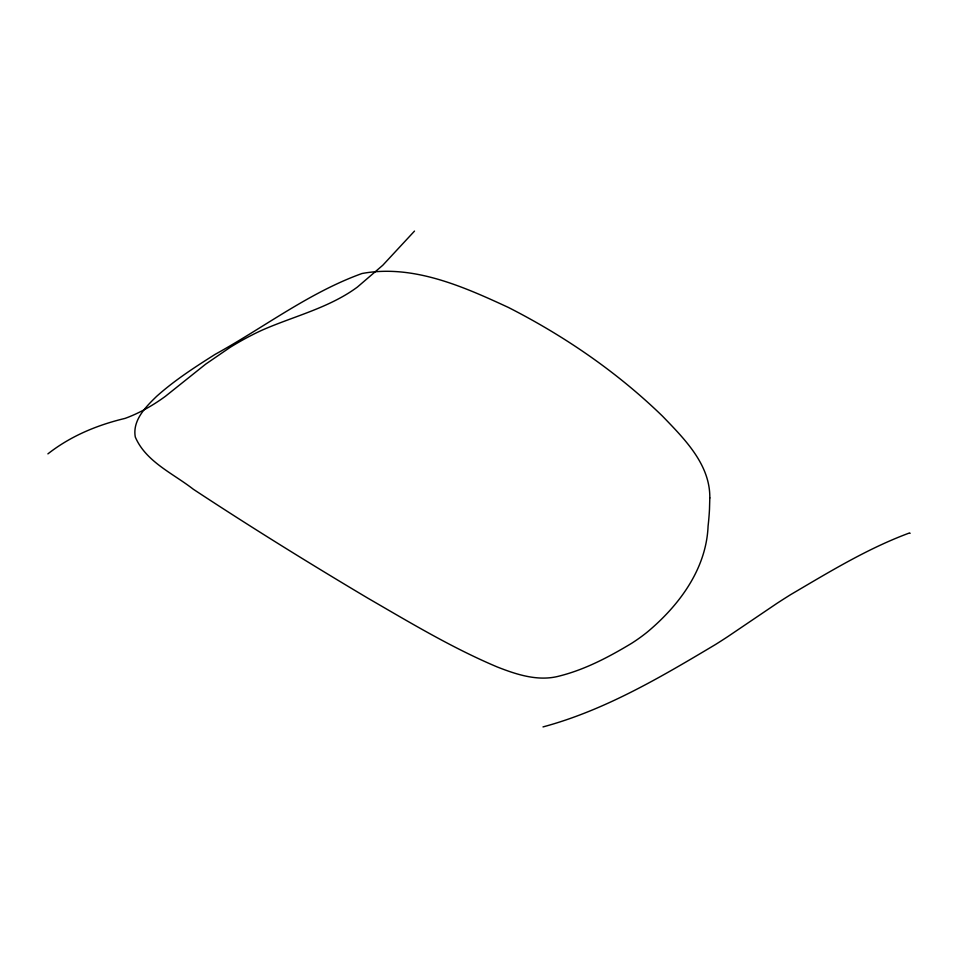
<?xml version="1.0" encoding="UTF-8"?>
<svg xmlns="http://www.w3.org/2000/svg" width="958" height="958" viewBox="0 0 958 958"><rect width="100%" height="100%" fill="white"/><g stroke="black" fill="none" stroke-linecap="round" stroke-linejoin="round"><path stroke-width="1.44" d="M414.503 231.082L382.781 265.258L357.382 287.077A137.126 79.167 -60 0 1 349.454 292.513C322.774 309.398 291.843 317.218 263.127 329.696A299.195 172.739 -60 0 0 254.708 333.659L248.829 336.665A331.025 191.121 -60 0 0 230.351 347.215L205.599 364.196L165.399 396.313A177.745 102.626 -60 0 1 159.675 400.348A182.248 105.224 -60 0 1 125.031 418.406C97.225 425.029 70.593 436.046 47.9 453.876M543.006 726.918C604.917 710.261 660.78 677.138 715.446 644.542A688.131 397.295 -60 0 0 727.9 636.555L776.986 603.348A750.832 433.495 -60 0 1 790.853 594.511C829.221 571.986 867.828 548.311 909.621 532.911L910.1 533.366M709.806 497.932L709.495 509.141A822.958 475.132 0 0 1 708.082 526.074C706.345 568.92 679.294 605.252 647.56 631.849A215.251 124.277 0 0 1 631.514 643.381C608.929 656.972 585.218 669.522 559.508 676.001C538.42 681.761 516.733 674.624 497.154 666.924C452.104 647.907 410.084 622.616 367.848 598.163C308.895 563.088 250.565 526.96 193.276 489.215C173.159 473.48 145.82 461.756 135.282 436.992C132.3 420.322 145.772 406.839 156.729 396.265C174.631 380.242 194.881 367.165 215.143 354.352C263.977 327.48 309.326 292.429 362.016 273.509C412.922 264.073 463.169 286.526 508.375 307.434C564.585 336.066 617.251 372.219 662.565 416.215C684.204 438.692 710.249 464.331 709.806 497.932"/></g></svg>
